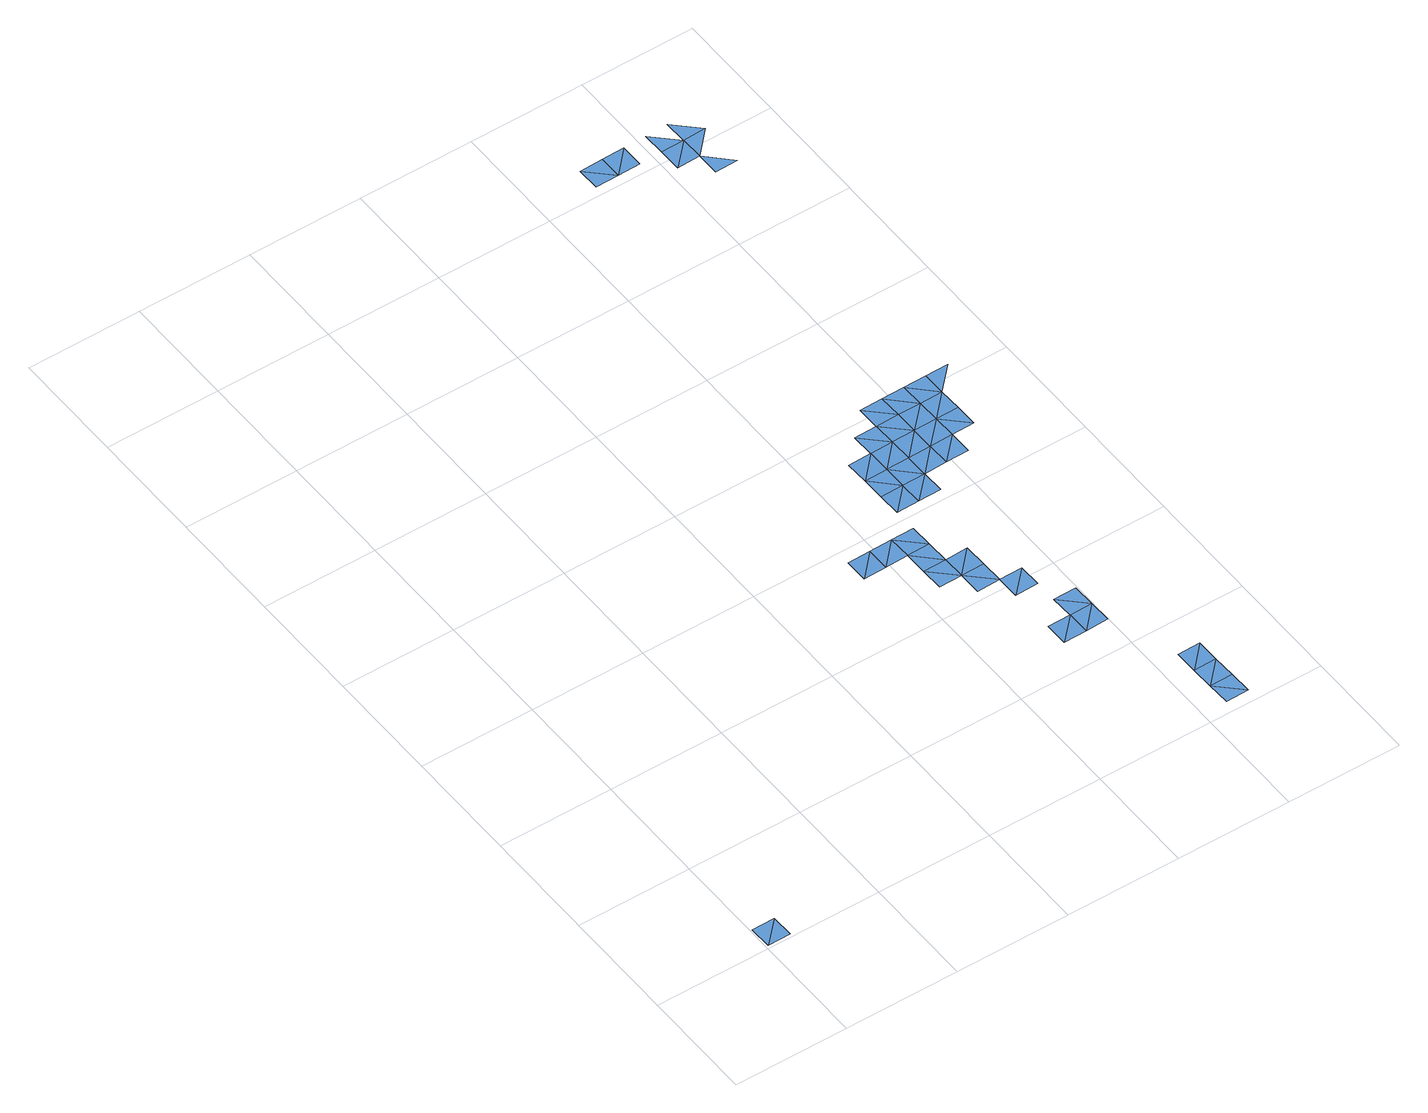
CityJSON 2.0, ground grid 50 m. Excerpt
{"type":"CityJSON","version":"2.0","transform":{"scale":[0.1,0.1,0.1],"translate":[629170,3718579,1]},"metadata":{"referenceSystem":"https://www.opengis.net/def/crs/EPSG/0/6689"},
"CityObjects":{
"waterbody1":{"type":"WaterBody","attributes":{"name":"福岡県津波浸水想定図","class":"1140","function":"2","WaterBodyTsunamiRiskAttribute.description":"1","WaterBodyTsunamiRiskAttribute.rank":"1"},"geometry":[{"type":"MultiSurface","lod":"1","boundaries":[[[0,1,2]],[[1,3,2]],[[4,5,6]],[[4,7,5]],[[8,5,7]],[[7,9,8]],[[10,11,12]],[[12,13,10]],[[9,10,13]],[[14,15,16]],[[17,18,12]],[[9,13,19]],[[14,16,20]],[[12,18,21]],[[22,23,18]],[[24,25,14]],[[14,20,24]],[[26,27,28]],[[22,29,23]],[[24,20,30]],[[24,31,25]],[[28,32,33]],[[28,27,34]],[[33,35,36]],[[32,35,33]],[[28,34,32]],[[37,38,39]],[[37,39,40]],[[40,41,42]],[[41,43,42]],[[44,43,41]],[[43,44,45]],[[44,46,45]],[[45,46,47]],[[46,48,47]],[[49,50,51]],[[52,50,49]],[[53,52,49]],[[54,53,49]],[[55,56,57]],[[57,56,58]],[[55,59,56]],[[59,60,61]],[[56,59,62]]]}]},
"waterbody2":{"type":"WaterBody","attributes":{"name":"福岡県津波浸水想定図","class":"1140","function":"2","WaterBodyTsunamiRiskAttribute.description":"1","WaterBodyTsunamiRiskAttribute.rank":"3"},"geometry":[{"type":"MultiSurface","lod":"1","boundaries":[[[9,19,8]],[[8,19,63]],[[64,65,66]],[[66,65,67]],[[68,69,66]],[[66,70,68]],[[70,71,68]],[[72,73,68]],[[70,74,71]],[[68,71,72]],[[75,72,71]],[[76,72,75]]]}]},
"waterbody3":{"type":"WaterBody","attributes":{"name":"福岡県津波浸水想定図","class":"1140","function":"2","WaterBodyTsunamiRiskAttribute.description":"1","WaterBodyTsunamiRiskAttribute.rank":"2"},"geometry":[{"type":"MultiSurface","lod":"1","boundaries":[[[21,77,12]],[[13,12,77]],[[64,78,79]],[[64,80,78]],[[79,65,64]],[[38,81,80]],[[82,38,80]],[[80,64,82]],[[64,66,82]],[[39,38,82]],[[82,66,69]],[[82,69,39]],[[69,73,39]],[[39,73,40]],[[73,69,68]],[[40,73,41]],[[41,73,44]],[[73,72,44]],[[44,72,46]],[[46,72,76]],[[62,83,56]]]}]}
},
"vertices":[
[8,110,8],[10,10,9],[108,111,8],[110,11,8],[1384,1336,7],[1482,1438,7],[1383,1436,7],[1484,1338,7],[1582,1440,8],[1584,1340,8],[1586,1240,7],[1588,1140,7],[1688,1142,7],[1686,1242,7],[1896,746,7],[1796,744,7],[1798,644,7],[1690,1042,7],[1790,1044,7],[1684,1342,8],[1898,646,7],[1788,1144,7],[1792,944,7],[1890,1046,7],[1996,748,7],[1894,846,7],[2109,50,8],[2209,52,7],[2107,150,7],[1892,946,7],[1998,648,7],[1994,848,7],[2205,252,7],[2105,250,7],[2207,152,7],[2203,352,7],[2104,350,7],[1773,1944,7],[1775,1844,8],[1875,1846,8],[1873,1946,8],[1973,1948,8],[1871,2046,8],[1971,2048,8],[2073,1949,7],[2071,2049,7],[2173,1951,7],[2171,2051,7],[2271,2053,7],[1842,3545,6],[1740,3643,7],[1742,3543,7],[1840,3645,7],[1940,3647,6],[1942,3547,6],[2044,3449,7],[2142,3551,7],[2042,3549,7],[2040,3649,7],[2144,3451,7],[2146,3351,6],[2245,3353,6],[2242,3553,8],
[1682,1442,8],[1778,1644,7],[1780,1544,7],[1878,1646,7],[1880,1546,7],[1976,1748,7],[1877,1746,8],[1978,1648,7],[2077,1750,7],[2075,1850,7],[1975,1848,7],[2078,1650,7],[2176,1752,7],[2175,1851,7],
[1786,1244,7],[1679,1642,7],[1680,1542,7],[1677,1742,8],[1675,1842,8],[1777,1744,8],[2140,3651,9]
]}
